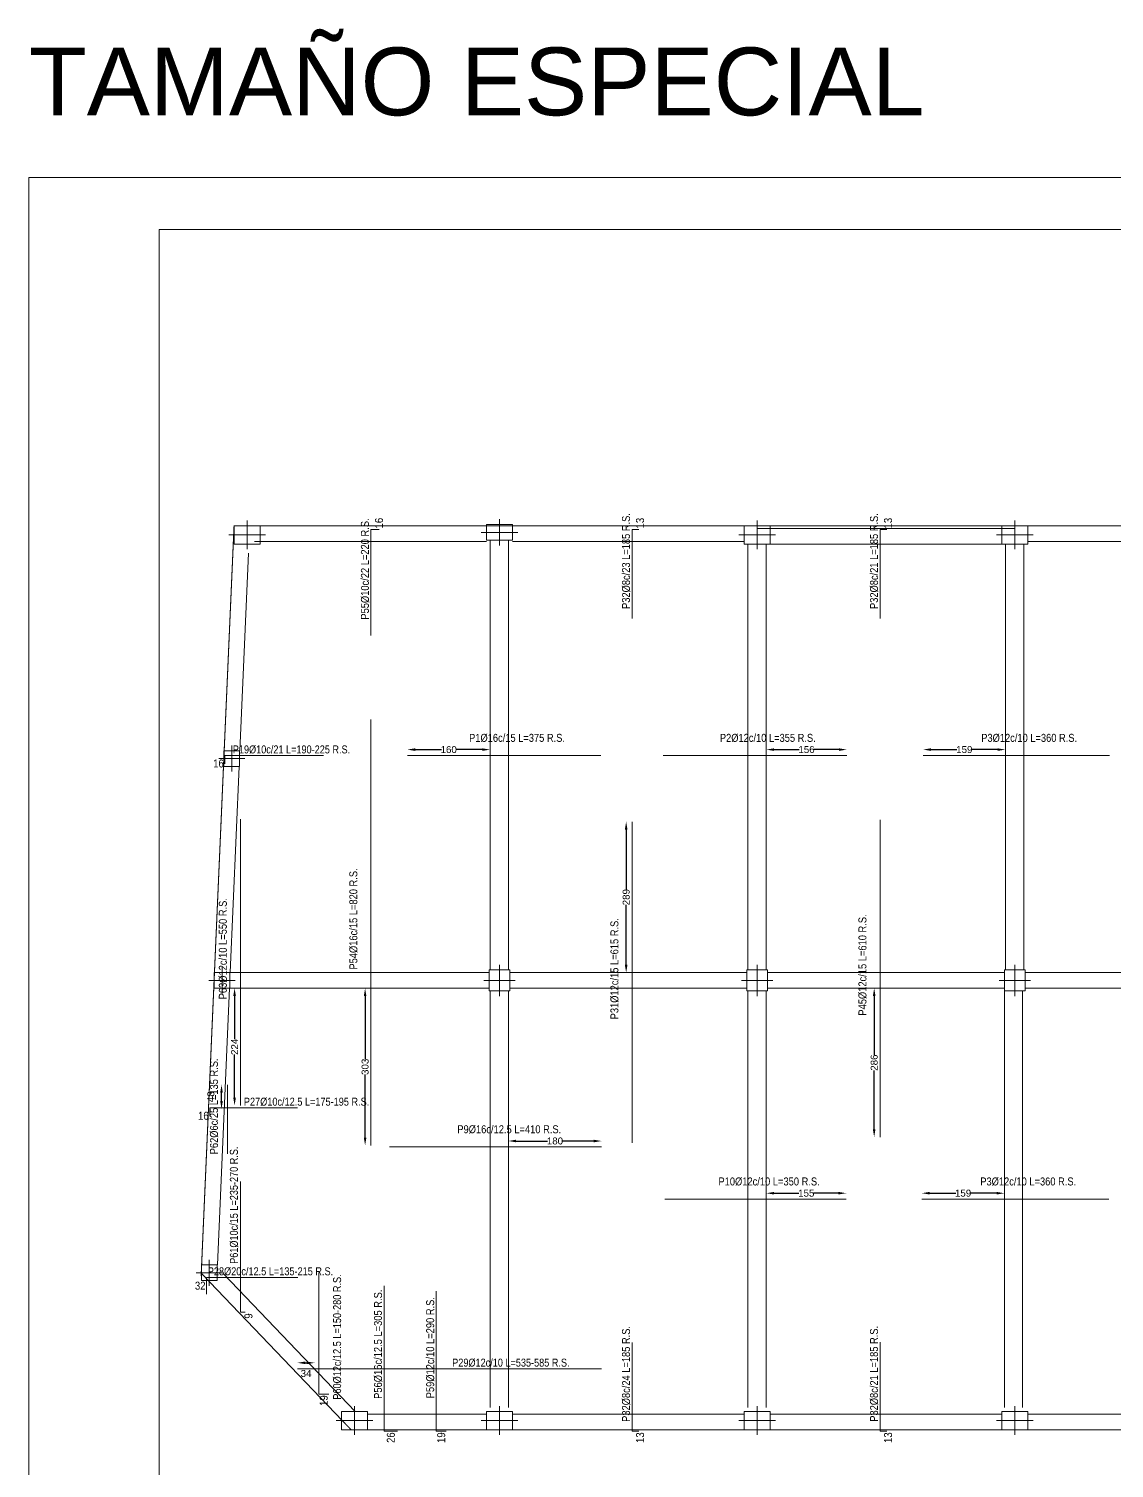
# Model space of a CAD drawing. Header units: millimetres. Extents: x 3 to 479, y -191 to 120.
# Drawn here: x 3.03 to 23.82, y 20.62 to 48.2 of the extents above; entities that cross this region are included whole.
import ezdxf
from ezdxf.enums import TextEntityAlignment as Align

# ---------------------------------------------------------------- set-up
doc = ezdxf.new("R2010")
doc.units = ezdxf.units.MM
doc.linetypes.add('DASHED2', pattern=[0.375, 0.25, -0.125])
for name, color, linetype, lineweight in [('ARR_L_S_POSICION', 5, 'Continuous', 9), ('ARR_LONG_SUP', 4, 'Continuous', 9), ('ARR_LONG_SUP_ROT', 4, 'Continuous', 9), ('ARR_T_S_POSICION', 5, 'Continuous', 9), ('ARR_TRANS_SUP', 4, 'Continuous', 9), ('ARR_TRANS_SUP_ROT', 4, 'Continuous', 9), ('CIM_REFEREN', 2, 'Continuous', 0), ('COLUMNAS_EJES', 1, 'Continuous', 9), ('PILAR_HORMIGON', 2, 'Continuous', 0), ('RECUAD_LIMITES', 2, 'Continuous', 0), ('RECUAD_MARCO', 1, 'Continuous', 20), ('SILUETAS', 6, 'Continuous', 5), ('VIG_CARAS', 5, 'Continuous', 0)]:
    doc.layers.add(name, color=color, linetype=linetype, lineweight=lineweight)
doc.styles.add('CYPETXT_0.2_romans', font='arial.ttf', dxfattribs={"height": 0.133333})
doc.styles.add('CYPETXT_romans', font='arial.ttf', dxfattribs={"height": 0.2})
doc.dimstyles.new('cype_arrow', dxfattribs={"dimtxt": 0.18, "dimasz": 0.15, "dimexe": 0.05, "dimexo": 0.05, "dimgap": 0, "dimtad": 0, "dimdec": 4, "dimzin": 0, "dimdsep": 46, "dimtxsty": 'CYPETXT_0.2_romans', "dimcen": 0.09, "dimadec": 0, "dimazin": 0, "dimtfac": 1, "dimtdec": 4, "dimtofl": 0, "dimtmove": 2, "dimatfit": 3, "dimfxl": 1, "dimtolj": 1, "dimtzin": 0, "dimarcsym": 0})

# ---------------------------------------------------------------- blocks, each defined once
blk = doc.blocks.new('Ejes de la columna')
at = {"layer": 'COLUMNAS_EJES'}
for p, q in [((0, -0.5), (0, 0.5)), ((-0.5, 0), (0.5, 0))]:
    blk.add_line(p, q, dxfattribs=at)
blk = doc.blocks.new('LOSA 605')
at = {"layer": 'PILAR_HORMIGON'}
for points in [[(9.274, 53.557), (9.774, 53.557), (9.774, 53.907), (9.274, 53.907), (9.274, 53.557)], [(14.107, 53.632), (14.607, 53.632), (14.607, 53.932), (14.107, 53.932), (14.107, 53.632)], [(19.042, 53.557), (19.542, 53.557), (19.542, 53.907), (19.042, 53.907), (19.042, 53.557)], [(23.977, 53.557), (24.477, 53.557), (24.477, 53.907), (23.977, 53.907), (23.977, 53.557)], [(9.08, 49.297), (9.38, 49.297), (9.38, 49.597), (9.08, 49.597), (9.08, 49.297)], [(8.894, 45.047), (9.194, 45.047), (9.194, 45.347), (8.894, 45.347), (8.894, 45.047)], [(14.157, 44.997), (14.557, 44.997), (14.557, 45.397), (14.157, 45.397), (14.157, 44.997)], [(19.092, 44.997), (19.492, 44.997), (19.492, 45.397), (19.092, 45.397), (19.092, 44.997)], [(24.027, 44.997), (24.427, 44.997), (24.427, 45.397), (24.027, 45.397), (24.027, 44.997)], [(8.648, 39.444), (8.948, 39.444), (8.948, 39.744), (8.648, 39.744), (8.648, 39.444)], [(11.329, 36.587), (11.829, 36.587), (11.829, 36.937), (11.329, 36.937), (11.329, 36.587)], [(14.107, 36.587), (14.607, 36.587), (14.607, 36.937), (14.107, 36.937), (14.107, 36.587)], [(19.042, 36.587), (19.542, 36.587), (19.542, 36.937), (19.042, 36.937), (19.042, 36.587)], [(23.977, 36.587), (24.477, 36.587), (24.477, 36.937), (23.977, 36.937), (23.977, 36.587)]]:
    blk.add_lwpolyline(points, close=True, dxfattribs=at)
at = {"layer": 'SILUETAS', "color": 1, "linetype": 'DASHED2', "const_width": 0.02}
blk.add_lwpolyline([(9.274, 53.907), (8.646, 39.587), (11.515, 36.587), (66.002, 36.587), (66.002, 53.907), (9.274, 53.907)], dxfattribs=at)
at = {"layer": 'VIG_CARAS'}
for p, q in [((9.274, 53.907), (14.357, 53.907)), ((14.357, 53.907), (19.292, 53.907)), ((19.292, 53.857), (24.227, 53.857)), ((24.227, 53.907), (29.162, 53.907)), ((9.667, 53.607), (14.107, 53.607)), ((14.182, 53.632), (14.182, 45.397)), ((14.532, 53.632), (14.532, 45.397)), ((14.607, 53.607), (19.042, 53.607)), ((19.117, 53.557), (19.117, 45.397)), ((19.467, 53.557), (19.467, 45.397)), ((19.542, 53.557), (23.977, 53.557)), ((24.052, 53.557), (24.052, 45.397)), ((24.402, 53.557), (24.402, 45.397)), ((24.477, 53.607), (28.912, 53.607)), ((9.253, 53.382), (9.081, 49.456)), ((9.553, 53.382), (9.387, 49.597)), ((9.081, 49.456), (8.894, 45.206)), ((9.374, 49.297), (9.201, 45.347)), ((9.201, 45.347), (14.157, 45.347)), ((14.557, 45.347), (19.092, 45.347)), ((19.492, 45.347), (24.027, 45.347)), ((24.427, 45.347), (28.962, 45.347)), ((8.894, 45.206), (8.646, 39.537)), ((9.188, 45.047), (8.955, 39.744)), ((9.194, 45.047), (14.157, 45.047)), ((14.182, 44.997), (14.182, 37.012)), ((14.532, 44.997), (14.532, 37.012)), ((14.557, 45.047), (19.092, 45.047)), ((19.117, 44.997), (19.117, 37.012)), ((19.467, 44.997), (19.467, 37.012)), ((19.492, 45.047), (24.027, 45.047)), ((24.027, 44.997), (24.027, 37.012)), ((24.377, 44.997), (24.377, 37.012)), ((24.427, 45.047), (28.962, 45.047)), ((8.67, 39.561), (11.354, 36.755)), ((9.073, 39.574), (11.595, 36.937)), ((11.829, 36.887), (14.107, 36.887)), ((14.607, 36.887), (19.042, 36.887)), ((19.542, 36.887), (23.977, 36.887)), ((24.477, 36.887), (28.912, 36.887)), ((11.515, 36.587), (14.357, 36.587)), ((14.357, 36.587), (19.292, 36.587)), ((19.292, 36.587), (24.227, 36.587)), ((24.227, 36.587), (29.162, 36.587))]:
    blk.add_line(p, q, dxfattribs=at)
at = {"layer": 'COLUMNAS_EJES'}
for p, xscale, yscale in [((9.524, 53.732), 0.7, 0.55), ((14.357, 53.782), 0.7, 0.5), ((19.292, 53.732), 0.7, 0.55), ((24.227, 53.732), 0.7, 0.55), ((9.23, 49.447), 0.5, 0.5), ((9.044, 45.197), 0.5, 0.5), ((14.357, 45.197), 0.6000000000000001, 0.6000000000000001), ((19.292, 45.197), 0.6000000000000001, 0.6000000000000001), ((24.227, 45.197), 0.6000000000000001, 0.6000000000000001), ((8.798, 39.594), 0.5, 0.5), ((11.579, 36.762), 0.7, 0.55), ((14.357, 36.762), 0.7, 0.55), ((19.292, 36.762), 0.7, 0.55), ((24.227, 36.762), 0.7, 0.55)]:
    blk.add_blockref('Ejes de la columna', p, dxfattribs=dict(at, xscale=xscale, yscale=yscale))
blk = doc.blocks.new('*D98')
at = {"layer": 'ARR_L_S_POSICION', "color": 0, "lineweight": -2, "transparency": 16777216}
for p, q in [((10.431, 34.389), (10.933, 34.389)), ((11.715, 34.389), (11.214, 34.389)), ((11.865, 34.389), (11.865, 34.389))]:
    blk.add_line(p, q, dxfattribs=at)
at = {"layer": 'ARR_L_S_POSICION', "color": 0, "transparency": 16777216}
for points in [[(10.431, 34.414), (10.431, 34.364), (10.281, 34.389)], [(11.715, 34.414), (11.715, 34.364), (11.865, 34.389)]]:
    blk.add_solid(points, dxfattribs=at)
at = {"layer": 'Defpoints', "color": 0, "transparency": 16777216}
for p in [(10.281, 34.389), (11.865, 34.389), (11.865, 34.389)]:
    blk.add_point(p, dxfattribs=at)
at = {"layer": 'ARR_L_S_POSICION', "color": 0, "transparency": 16777216, "insert": (11.073, 34.389), "char_height": 0.1333, "attachment_point": 5, "style": 'CYPETXT_0.2_romans'}
blk.add_mtext('\\A1;160', dxfattribs=at)
blk = doc.blocks.new('*D99')
at = {"layer": 'ARR_L_S_POSICION', "color": 0, "lineweight": -2, "transparency": 16777216}
for p, q in [((17.305, 34.389), (17.785, 34.389)), ((18.547, 34.389), (18.067, 34.389)), ((18.697, 34.389), (18.697, 34.389))]:
    blk.add_line(p, q, dxfattribs=at)
at = {"layer": 'ARR_L_S_POSICION', "color": 0, "transparency": 16777216}
for points in [[(17.305, 34.414), (17.305, 34.364), (17.155, 34.389)], [(18.547, 34.414), (18.547, 34.364), (18.697, 34.389)]]:
    blk.add_solid(points, dxfattribs=at)
at = {"layer": 'Defpoints', "color": 0, "transparency": 16777216}
for p in [(17.155, 34.389), (18.697, 34.389), (18.697, 34.389)]:
    blk.add_point(p, dxfattribs=at)
at = {"layer": 'ARR_L_S_POSICION', "color": 0, "transparency": 16777216, "insert": (17.926, 34.389), "char_height": 0.1333, "attachment_point": 5, "style": 'CYPETXT_0.2_romans'}
blk.add_mtext('\\A1;156', dxfattribs=at)
blk = doc.blocks.new('*D100')
at = {"layer": 'ARR_L_S_POSICION', "color": 0, "lineweight": -2, "transparency": 16777216}
for p, q in [((20.31, 34.389), (20.807, 34.389)), ((21.585, 34.389), (21.089, 34.389)), ((21.735, 34.389), (21.735, 34.389))]:
    blk.add_line(p, q, dxfattribs=at)
at = {"layer": 'ARR_L_S_POSICION', "color": 0, "transparency": 16777216}
for points in [[(20.31, 34.414), (20.31, 34.364), (20.16, 34.389)], [(21.585, 34.414), (21.585, 34.364), (21.735, 34.389)]]:
    blk.add_solid(points, dxfattribs=at)
at = {"layer": 'Defpoints', "color": 0, "transparency": 16777216}
for p in [(20.16, 34.389), (21.735, 34.389), (21.735, 34.389)]:
    blk.add_point(p, dxfattribs=at)
at = {"layer": 'ARR_L_S_POSICION', "color": 0, "transparency": 16777216, "insert": (20.948, 34.389), "char_height": 0.1333, "attachment_point": 5, "style": 'CYPETXT_0.2_romans'}
blk.add_mtext('\\A1;159', dxfattribs=at)
blk = doc.blocks.new('*D82')
at = {"layer": 'ARR_L_S_POSICION', "color": 0, "lineweight": -2, "transparency": 16777216}
for p, q in [((12.365, 26.889), (12.967, 26.889)), ((13.85, 26.889), (13.249, 26.889)), ((14, 26.889), (14, 26.889))]:
    blk.add_line(p, q, dxfattribs=at)
at = {"layer": 'ARR_L_S_POSICION', "color": 0, "transparency": 16777216}
for points in [[(12.365, 26.914), (12.365, 26.864), (12.215, 26.889)], [(13.85, 26.914), (13.85, 26.864), (14, 26.889)]]:
    blk.add_solid(points, dxfattribs=at)
at = {"layer": 'Defpoints', "color": 0, "transparency": 16777216}
for p in [(12.215, 26.889), (14, 26.889), (14, 26.889)]:
    blk.add_point(p, dxfattribs=at)
at = {"layer": 'ARR_L_S_POSICION', "color": 0, "transparency": 16777216, "insert": (13.108, 26.889), "char_height": 0.1333, "attachment_point": 5, "style": 'CYPETXT_0.2_romans'}
blk.add_mtext('\\A1;180', dxfattribs=at)
blk = doc.blocks.new('*D83')
at = {"layer": 'ARR_L_S_POSICION', "color": 0, "lineweight": -2, "transparency": 16777216}
for p, q in [((17.305, 25.889), (17.779, 25.889)), ((18.536, 25.889), (18.062, 25.889)), ((18.686, 25.889), (18.686, 25.889))]:
    blk.add_line(p, q, dxfattribs=at)
at = {"layer": 'ARR_L_S_POSICION', "color": 0, "transparency": 16777216}
for points in [[(17.305, 25.914), (17.305, 25.864), (17.155, 25.889)], [(18.536, 25.914), (18.536, 25.864), (18.686, 25.889)]]:
    blk.add_solid(points, dxfattribs=at)
at = {"layer": 'Defpoints', "color": 0, "transparency": 16777216}
for p in [(17.155, 25.889), (18.686, 25.889), (18.686, 25.889)]:
    blk.add_point(p, dxfattribs=at)
at = {"layer": 'ARR_L_S_POSICION', "color": 0, "transparency": 16777216, "insert": (17.921, 25.889), "char_height": 0.1333, "attachment_point": 5, "style": 'CYPETXT_0.2_romans'}
blk.add_mtext('\\A1;155', dxfattribs=at)
blk = doc.blocks.new('*D84')
at = {"layer": 'ARR_L_S_POSICION', "color": 0, "lineweight": -2, "transparency": 16777216}
for p, q in [((20.285, 25.889), (20.784, 25.889)), ((21.565, 25.889), (21.066, 25.889)), ((21.715, 25.889), (21.715, 25.889))]:
    blk.add_line(p, q, dxfattribs=at)
at = {"layer": 'ARR_L_S_POSICION', "color": 0, "transparency": 16777216}
for points in [[(20.285, 25.914), (20.285, 25.864), (20.135, 25.889)], [(21.565, 25.914), (21.565, 25.864), (21.715, 25.889)]]:
    blk.add_solid(points, dxfattribs=at)
at = {"layer": 'Defpoints', "color": 0, "transparency": 16777216}
for p in [(20.135, 25.889), (21.715, 25.889), (21.715, 25.889)]:
    blk.add_point(p, dxfattribs=at)
at = {"layer": 'ARR_L_S_POSICION', "color": 0, "transparency": 16777216, "insert": (20.925, 25.889), "char_height": 0.1333, "attachment_point": 5, "style": 'CYPETXT_0.2_romans'}
blk.add_mtext('\\A1;159', dxfattribs=at)
blk = doc.blocks.new('*D94')
at = {"layer": 'ARR_L_S_POSICION', "color": 0, "lineweight": -2, "transparency": 16777216}
for p, q in [((8.327, 22.639), (8.355, 22.639)), ((8.505, 22.639), (8.505, 22.639))]:
    blk.add_line(p, q, dxfattribs=at)
at = {"layer": 'ARR_L_S_POSICION', "color": 0, "transparency": 16777216}
for points in [[(8.327, 22.664), (8.327, 22.614), (8.177, 22.639)], [(8.355, 22.664), (8.355, 22.614), (8.505, 22.639)]]:
    blk.add_solid(points, dxfattribs=at)
at = {"layer": 'Defpoints', "color": 0, "transparency": 16777216}
for p in [(8.177, 22.639), (8.505, 22.639), (8.505, 22.639)]:
    blk.add_point(p, dxfattribs=at)
at = {"layer": 'ARR_L_S_POSICION', "color": 0, "transparency": 16777216, "insert": (8.341, 22.435), "char_height": 0.1333, "attachment_point": 5, "style": 'CYPETXT_0.2_romans'}
blk.add_mtext('\\A1;34', dxfattribs=at)
blk = doc.blocks.new('*D72')
at = {"layer": 'ARR_T_S_POSICION', "color": 0, "lineweight": -2, "transparency": 16777216}
for p, q in [((19.222, 29.817), (19.222, 29.817)), ((19.222, 29.667), (19.222, 28.539)), ((19.222, 27.115), (19.222, 28.243))]:
    blk.add_line(p, q, dxfattribs=at)
at = {"layer": 'ARR_T_S_POSICION', "color": 0, "transparency": 16777216}
for points in [[(19.197, 29.667), (19.247, 29.667), (19.222, 29.817)], [(19.197, 27.115), (19.247, 27.115), (19.222, 26.965)]]:
    blk.add_solid(points, dxfattribs=at)
at = {"layer": 'Defpoints', "color": 0, "transparency": 16777216}
for p in [(19.222, 29.817), (19.222, 29.817), (19.222, 26.965)]:
    blk.add_point(p, dxfattribs=at)
at = {"layer": 'ARR_T_S_POSICION', "color": 0, "transparency": 16777216, "insert": (19.222, 28.391), "char_height": 0.1333, "attachment_point": 5, "rotation": 90, "style": 'CYPETXT_0.2_romans'}
blk.add_mtext('\\A1;286', dxfattribs=at)
blk = doc.blocks.new('*D75')
at = {"layer": 'ARR_T_S_POSICION', "color": 0, "lineweight": -2, "transparency": 16777216}
for p, q in [((14.472, 33.006), (14.472, 33.006)), ((14.472, 32.856), (14.472, 31.71)), ((14.472, 30.267), (14.472, 31.413))]:
    blk.add_line(p, q, dxfattribs=at)
at = {"layer": 'ARR_T_S_POSICION', "color": 0, "transparency": 16777216}
for points in [[(14.447, 32.856), (14.497, 32.856), (14.472, 33.006)], [(14.447, 30.267), (14.497, 30.267), (14.472, 30.117)]]:
    blk.add_solid(points, dxfattribs=at)
at = {"layer": 'Defpoints', "color": 0, "transparency": 16777216}
for p in [(14.472, 33.006), (14.472, 33.006), (14.472, 30.117)]:
    blk.add_point(p, dxfattribs=at)
at = {"layer": 'ARR_T_S_POSICION', "color": 0, "transparency": 16777216, "insert": (14.472, 31.561), "char_height": 0.1333, "attachment_point": 5, "rotation": 90, "style": 'CYPETXT_0.2_romans'}
blk.add_mtext('\\A1;289', dxfattribs=at)
blk = doc.blocks.new('*D78')
at = {"layer": 'ARR_T_S_POSICION', "color": 0, "lineweight": -2, "transparency": 16777216}
for p, q in [((9.472, 29.817), (9.472, 29.817)), ((9.472, 29.667), (9.472, 28.458)), ((9.472, 26.955), (9.472, 28.164))]:
    blk.add_line(p, q, dxfattribs=at)
at = {"layer": 'ARR_T_S_POSICION', "color": 0, "transparency": 16777216}
for points in [[(9.447, 29.667), (9.497, 29.667), (9.472, 29.817)], [(9.447, 26.955), (9.497, 26.955), (9.472, 26.805)]]:
    blk.add_solid(points, dxfattribs=at)
at = {"layer": 'Defpoints', "color": 0, "transparency": 16777216}
for p in [(9.472, 29.817), (9.472, 29.817), (9.472, 26.805)]:
    blk.add_point(p, dxfattribs=at)
at = {"layer": 'ARR_T_S_POSICION', "color": 0, "transparency": 16777216, "insert": (9.472, 28.311), "char_height": 0.1333, "attachment_point": 5, "rotation": 90, "style": 'CYPETXT_0.2_romans'}
blk.add_mtext('\\A1;303', dxfattribs=at)
blk = doc.blocks.new('*D63')
at = {"layer": 'ARR_T_S_POSICION', "color": 0, "lineweight": -2, "transparency": 16777216}
for p, q in [((6.722, 27.967), (6.722, 27.967)), ((6.722, 27.657), (6.722, 27.817))]:
    blk.add_line(p, q, dxfattribs=at)
at = {"layer": 'ARR_T_S_POSICION', "color": 0, "transparency": 16777216}
for points in [[(6.697, 27.817), (6.747, 27.817), (6.722, 27.967)], [(6.697, 27.657), (6.747, 27.657), (6.722, 27.507)]]:
    blk.add_solid(points, dxfattribs=at)
at = {"layer": 'Defpoints', "color": 0, "transparency": 16777216}
for p in [(6.722, 27.967), (6.722, 27.967), (6.722, 27.507)]:
    blk.add_point(p, dxfattribs=at)
at = {"layer": 'ARR_T_S_POSICION', "color": 0, "transparency": 16777216, "insert": (6.517, 27.737), "char_height": 0.1333, "attachment_point": 5, "rotation": 90, "style": 'CYPETXT_0.2_romans'}
blk.add_mtext('\\A1;48', dxfattribs=at)
blk = doc.blocks.new('*D64')
at = {"layer": 'ARR_T_S_POSICION', "color": 0, "lineweight": -2, "transparency": 16777216}
for p, q in [((6.972, 29.817), (6.972, 29.817)), ((6.972, 29.667), (6.972, 28.843)), ((6.972, 27.722), (6.972, 28.546))]:
    blk.add_line(p, q, dxfattribs=at)
at = {"layer": 'ARR_T_S_POSICION', "color": 0, "transparency": 16777216}
for points in [[(6.947, 29.667), (6.997, 29.667), (6.972, 29.817)], [(6.947, 27.722), (6.997, 27.722), (6.972, 27.572)]]:
    blk.add_solid(points, dxfattribs=at)
at = {"layer": 'Defpoints', "color": 0, "transparency": 16777216}
for p in [(6.972, 29.817), (6.972, 29.817), (6.972, 27.572)]:
    blk.add_point(p, dxfattribs=at)
at = {"layer": 'ARR_T_S_POSICION', "color": 0, "transparency": 16777216, "insert": (6.972, 28.694), "char_height": 0.1333, "attachment_point": 5, "rotation": 90, "style": 'CYPETXT_0.2_romans'}
blk.add_mtext('\\A1;224', dxfattribs=at)

msp = doc.modelspace()

# ---------------------------------------------------------------- linework, layer by layer
at = {"layer": 'ARR_LONG_SUP'}
for points in [[(6.78534, 34.11688), (6.78534, 34.27688), (8.67634, 34.27688)], [(10.28138, 34.27688), (13.98732, 34.27688)], [(15.17792, 34.27688), (18.69678, 34.27688)], [(20.16001, 34.27688), (23.72603, 34.27688)], [(6.49534, 27.36688), (6.49534, 27.52688), (8.17934, 27.52688)], [(9.93605, 26.77688), (14.00026, 26.77688)], [(15.21506, 25.77688), (18.68579, 25.77688)], [(20.13465, 25.77688), (23.71474, 25.77688)], [(6.43534, 23.95688), (6.43534, 24.27688), (8.18634, 24.27688)], [(8.17734, 22.52688), (14.00026, 22.52688)]]:
    msp.add_lwpolyline(points, dxfattribs=at)
at = {"layer": 'ARR_TRANS_SUP'}
for points in [[(9.58419, 36.57457), (9.58419, 38.60688), (9.74419, 38.60688)], [(14.58419, 36.90288), (14.58419, 38.60688), (14.71419, 38.60688)], [(19.33419, 36.90077), (19.33419, 38.60688), (19.46419, 38.60688)], [(9.58419, 26.80508), (9.58419, 34.96521)], [(7.08419, 27.57197), (7.08419, 33.05928)], [(14.58419, 26.85694), (14.58419, 33.00576)], [(19.33419, 26.96514), (19.33419, 33.0415)], [(6.83419, 26.64388), (6.83419, 27.96688)], [(7.17419, 23.60688), (7.08419, 23.60688), (7.08419, 26.11388)], [(8.77419, 22.03688), (8.58419, 22.03688), (8.58419, 24.37088)], [(10.09419, 21.32688), (9.83419, 21.32688), (9.83419, 24.11188)], [(11.02419, 21.32688), (10.83419, 21.32688), (10.83419, 24.01388)], [(14.71419, 21.32688), (14.58419, 21.32688), (14.58419, 23.03088)], [(19.46419, 21.32688), (19.33419, 21.32688), (19.33419, 23.03488)]]:
    msp.add_lwpolyline(points, dxfattribs=at)
at = {"layer": 'RECUAD_LIMITES'}
msp.add_lwpolyline([(3.03074, -1.10881), (86.93074, -1.10881), (86.93074, 45.35338), (3.03074, 45.35338), (3.03074, -1.10881)], close=True, dxfattribs=at)
at = {"layer": 'RECUAD_MARCO'}
msp.add_lwpolyline([(5.53074, -0.10881), (85.93074, -0.10881), (85.93074, 44.35338), (5.53074, 44.35338), (5.53074, -0.10881)], close=True, dxfattribs=at)

# ---------------------------------------------------------------- block references
msp.add_blockref('LOSA 605', (-2.31214, -15.22982))

# ---------------------------------------------------------------- texts
at = {"layer": 'ARR_LONG_SUP_ROT', "style": 'CYPETXT_romans'}
for s, height, width, p in [('P19%%c10c/21 L=190-225 R.S.', 0.1533333, 0.815156, (9.18546, 34.39272)), ('P1%%c16c/15 L=375 R.S.', 0.1533333, 0.831194, (13.29985, 34.61438)), ('P2%%c12c/10 L=355 R.S.', 0.1533333, 0.831194, (18.10285, 34.61438)), ('P3%%c12c/10 L=360 R.S.', 0.1533333, 0.831194, (23.10852, 34.61438)), ('P27%%c10c/12.5 L=175-195 R.S.', 0.1533333, 0.818052, (9.55117, 27.64272)), ('P9%%c16c/12.5 L=410 R.S.', 0.1533333, 0.833664, (13.22816, 27.11438)), ('P10%%c12c/10 L=350 R.S.', 0.1533333, 0.833206, (18.17892, 26.11438)), ('P3%%c12c/10 L=360 R.S.', 0.1533333, 0.831194, (23.0902, 26.11438)), ('P28%%c20c/12.5 L=135-215 R.S.', 0.1533333, 0.818052, (8.85996, 24.39272)), ('32', 0.153333, 0.853312, (6.41534, 24.11688)), ('P29%%c12c/10 L=535-585 R.S.', 0.1533333, 0.815156, (13.38747, 22.64272))]:
    msp.add_text(s, height=height, dxfattribs=dict(at, width=width)).set_placement(p, align=Align.MIDDLE_RIGHT)
at = {"layer": 'ARR_LONG_SUP_ROT', "style": 'CYPETXT_romans', "width": 0.853312}
for p in [(6.76534, 34.20022), (6.47534, 27.45022)]:
    msp.add_text('16', height=0.153333, dxfattribs=at).set_placement(p, align=Align.TOP_RIGHT)
at = {"layer": 'ARR_TRANS_SUP_ROT', "style": 'CYPETXT_romans'}
for s, height, width, p in [('P32%%c8c/23 L=185 R.S.', 0.1533333, 0.831194, (14.46835, 38.92038)), ('P32%%c8c/21 L=185 R.S.', 0.1533333, 0.831194, (19.21835, 38.91932)), ('P55%%c10c/22 L=220 R.S.', 0.1533333, 0.833206, (9.46835, 38.81923)), ('P54%%c16c/15 L=820 R.S.', 0.1533333, 0.833206, (9.24669, 32.11364)), ('P63%%c12c/10 L=550 R.S.', 0.1533333, 0.833206, (6.74669, 31.54413)), ('P45%%c12c/15 L=610 R.S.', 0.1533333, 0.833206, (18.99669, 31.23182)), ('P31%%c12c/15 L=615 R.S.', 0.1533333, 0.833206, (14.24669, 31.15985)), ('P62%%c6c/25 L=135 R.S.', 0.1533333, 0.831194, (6.5767, 28.47088)), ('P61%%c10c/15 L=235-270 R.S.', 0.1533333, 0.815156, (6.95859, 26.78322)), ('P60%%c12c/12.5 L=150-280 R.S.', 0.1533333, 0.818052, (8.93532, 24.33435)), ('P56%%c16c/12.5 L=305 R.S.', 0.1533333, 0.835425, (9.71835, 24.04238)), ('P59%%c12c/10 L=290 R.S.', 0.1533333, 0.833206, (10.71835, 23.89888)), ('P32%%c8c/24 L=185 R.S.', 0.1533333, 0.831194, (14.46835, 23.34438)), ('P32%%c8c/21 L=185 R.S.', 0.1533333, 0.831194, (19.21835, 23.34638)), ('19', 0.153333, 0.853312, (8.67919, 22.01688)), ('26', 0.153333, 0.853312, (9.96419, 21.30688)), ('19', 0.153333, 0.853312, (10.92919, 21.30688))]:
    msp.add_text(s, height=height, rotation=90, dxfattribs=dict(at, width=width)).set_placement(p, align=Align.MIDDLE_RIGHT)
at = {"layer": 'ARR_TRANS_SUP_ROT', "style": 'CYPETXT_romans', "width": 0.853312}
for s, p in [('16', (9.66085, 38.62688)), ('13', (14.66085, 38.62688)), ('13', (19.41085, 38.62688))]:
    msp.add_text(s, height=0.153333, rotation=90, dxfattribs=at).set_placement(p, align=Align.TOP_LEFT)
for s, height, p in [('9', 0.15333, (7.16085, 23.58688)), ('13', 0.153333, (14.66085, 21.30688)), ('13', 0.153333, (19.41085, 21.30688))]:
    msp.add_text(s, height=height, rotation=90, dxfattribs=at).set_placement(p, align=Align.TOP_RIGHT)
at = {"layer": 'CIM_REFEREN', "insert": (3.03079, 47.84191), "char_height": 1.3, "attachment_point": 1, "style": 'CYPETXT_romans'}
msp.add_mtext_dynamic_manual_height_columns('TAMAÑO ESPECIAL', width=20.4097016, gutter_width=12.5, heights=[0], dxfattribs=at)

# ---------------------------------------------------------------- dimensions: what is measured, and where the dimension line sits
at = {"layer": 'ARR_L_S_POSICION'}
for p1, p2, text, picture, middle in [((10.28138, 34.38938), (11.86534, 34.38938), '160', '*D98', (11.07336, 34.38938)), ((17.15534, 34.38938), (18.69678, 34.38938), '156', '*D99', (17.92606, 34.38938)), ((20.16001, 34.38938), (21.73534, 34.38938), '159', '*D100', (20.94767, 34.38938)), ((12.21534, 26.88938), (14.00026, 26.88938), '180', '*D82', (13.1078, 26.88938)), ((17.15534, 25.88938), (18.68579, 25.88938), '155', '*D83', (17.92056, 25.88938)), ((20.13465, 25.88938), (21.71534, 25.88938), '159', '*D84', (20.925, 25.88938)), ((8.17734, 22.63938), (8.50534, 22.63938), '34', '*D94', (8.34134, 22.43502))]:
    dim = msp.add_aligned_dim(p1=p1, p2=p2, distance=0, text=text, dimstyle='cype_arrow', override={"dimexe": 0, "dimexo": 0}, dxfattribs=at)
    dim.commit()
    dim.dimension.update_dxf_attribs({"geometry": picture, "text_midpoint": middle})
at = {"layer": 'ARR_T_S_POSICION'}
for p1, p2, text, picture, middle in [((14.47169, 30.11688), (14.47169, 33.00576), '289', '*D75', (14.47169, 31.56132)), ((6.97169, 27.57197), (6.97169, 29.81688), '224', '*D64', (6.97169, 28.69443)), ((9.47169, 26.80508), (9.47169, 29.81688), '303', '*D78', (9.47169, 28.31098)), ((19.22169, 26.96514), (19.22169, 29.81688), '286', '*D72', (19.22169, 28.39101)), ((6.72169, 27.50688), (6.72169, 27.96688), '48', '*D63', (6.51746, 27.73688))]:
    dim = msp.add_aligned_dim(p1=p1, p2=p2, distance=0, text=text, dimstyle='cype_arrow', override={"dimexe": 0, "dimexo": 0}, dxfattribs=at)
    dim.commit()
    dim.dimension.update_dxf_attribs({"geometry": picture, "text_midpoint": middle})

doc.saveas('drawing.dxf')
